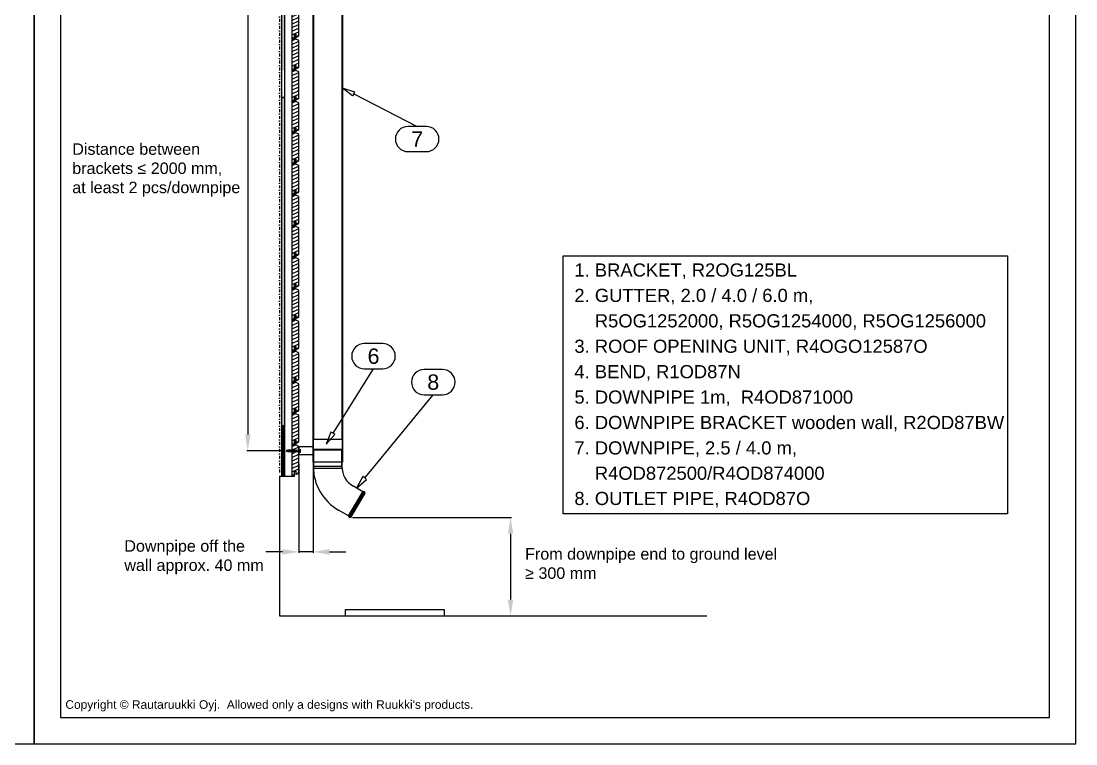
# Model space of a CAD drawing. Extents: x -5366 to 10078, y -29412 to -20292.
# Drawn here: x 3900 to 7108, y -29412 to -27213 of the extents above; entities that cross this region are included whole.
import ezdxf
from ezdxf.enums import TextEntityAlignment as Align

# ---------------------------------------------------------------- set-up
doc = ezdxf.new("R2010")
doc.units = 0
doc.linetypes.add('PKL', pattern=[7, 3, -2, 0, -2])
for name, color, linetype in [('1', 7, 'CONTINUOUS'), ('CLASSIC', 7, 'CONTINUOUS'), ('DET_RAAMIT', 7, 'CONTINUOUS'), ('KIINNIKE', 1, 'CONTINUOUS'), ('MITAT', 2, 'CONTINUOUS'), ('POIMULEVY', 7, 'CONTINUOUS'), ('RAAMIT', 2, 'CONTINUOUS'), ('RISTIKKO', 1, 'CONTINUOUS'), ('RU_COPYRIGHT', 7, 'CONTINUOUS'), ('RWS', 7, 'CONTINUOUS')]:
    doc.layers.add(name, color=color, linetype=linetype)
doc.layers.add('DET_RAAMI_ULOIN', color=7, linetype='CONTINUOUS', plot=False)
doc.layers.add('RWS LIMITYKSET YM', color=7, linetype='CONTINUOUS', plot=False)
doc.layers.add('KUVA', color=7, linetype='CONTINUOUS', lineweight=40)
doc.styles.add('arial', font='ARIAL.TTF')
doc.dimstyles.get("Standard").update_dxf_attribs({"dimtxt": 0.18, "dimasz": 0.18, "dimexe": 0.18, "dimexo": 0.0625, "dimgap": 0.09, "dimtad": 0, "dimtih": 1, "dimtoh": 1, "dimdec": 4, "dimzin": 0, "dimdsep": 46, "dimtxsty": 'Standard', "dimcen": 0.09, "dimadec": 0, "dimazin": 0, "dimtfac": 1, "dimtdec": 4, "dimtofl": 0, "dimtmove": 0, "dimatfit": 3, "dimfxl": 0, "dimtolj": 1, "dimtzin": 0, "dimarcsym": 0})

# ---------------------------------------------------------------- blocks, each defined once
blk = doc.blocks.new('Bracket wood wall')
at = {"layer": '1'}
for p, q in [((-691.1, -3746.1), (-781.5, -3746.1)), ((-781.5, -3746.1), (-781.5, -3815.7)), ((-691.1, -3746.1), (-691.1, -3815.7)), ((-691.1, -3815.7), (-781.5, -3815.7))]:
    blk.add_line(p, q, dxfattribs=at)
at = {"layer": 'RWS'}
for p, q in [((-781.5, -3768.4), (-824.1, -3768.4)), ((-824.1, -3768.4), (-824.1, -3793.4)), ((-781.5, -3793.4), (-824.1, -3793.4))]:
    blk.add_line(p, q, dxfattribs=at)
blk = doc.blocks.new('*D184')
at = {"layer": 'MITAT', "color": 6, "lineweight": -2}
for p, q in [((4908.7, -28722.9), (5391.4, -28722.9)), ((5388.9, -28772.9), (5388.9, -28972.9)), ((4908.7, -29022.9), (5391.4, -29022.9))]:
    blk.add_line(p, q, dxfattribs=at)
at = {"layer": 'MITAT', "color": 6}
for points in [[(5380.6, -28772.9), (5397.3, -28772.9), (5388.9, -28722.9)], [(5380.6, -28972.9), (5397.3, -28972.9), (5388.9, -29022.9)]]:
    blk.add_solid(points, dxfattribs=at)
blk = doc.blocks.new('*D185')
at = {"layer": 'MITAT', "color": 6, "lineweight": -2}
for p, q in [((4701.6, -26845.3), (4587.3, -26845.3)), ((4589.8, -26895.3), (4589.8, -28470.5)), ((4701.6, -28520.5), (4587.3, -28520.5))]:
    blk.add_line(p, q, dxfattribs=at)
at = {"layer": 'MITAT', "color": 6}
for points in [[(4581.5, -26895.3), (4598.1, -26895.3), (4589.8, -26845.3)], [(4581.5, -28470.5), (4598.1, -28470.5), (4589.8, -28520.5)]]:
    blk.add_solid(points, dxfattribs=at)
blk = doc.blocks.new('*D186')
at = {"layer": 'MITAT', "color": 6, "lineweight": -2}
for p, q in [((4744.9, -28560.3), (4744.9, -28830.5)), ((4788.4, -28560.3), (4788.4, -28830.5)), ((4694.9, -28828), (4644.9, -28828)), ((4788.4, -28828), (4744.9, -28828)), ((4838.4, -28828), (4888.4, -28828))]:
    blk.add_line(p, q, dxfattribs=at)
at = {"layer": 'MITAT', "color": 6}
for points in [[(4694.9, -28819.7), (4694.9, -28836.3), (4744.9, -28828)], [(4838.4, -28819.7), (4838.4, -28836.3), (4788.4, -28828)]]:
    blk.add_solid(points, dxfattribs=at)
blk = doc.blocks.new('S55-38')
at = {"layer": 'KIINNIKE'}
for p, q in [((-22, 8.8), (-20, 7.8)), ((-20.7, 12.6), (-18.7, 11.6)), ((-19.2, 7.4), (-17.1, 6.3)), ((-17.9, 11.2), (-15.9, 10.1))]:
    blk.add_line(p, q, dxfattribs=at)
at = {"layer": 'KIINNIKE', "color": 1}
for p, q in [((-16.3, 6), (-14.3, 4.9)), ((-15.1, 9.8), (-13, 8.7)), ((-13.5, 4.5), (-11.4, 3.5)), ((-12.2, 8.3), (-10.2, 7.3)), ((-10.7, 3.1), (-8.6, 2.1)), ((-9.4, 6.9), (-7.3, 5.9)), ((-7.8, 1.7), (-5.8, 0.7)), ((-6.6, 5.5), (-4.5, 4.5)), ((-5, 0.3), (-2.9, -0.8)), ((-3.7, 4.1), (-1.7, 3)), ((-0.9, 2.7), (0.9, 1.8)), ((6.3, 1.3), (2.7, -5.8)), ((-2.2, -1.1), (-0.9, -1.8))]:
    blk.add_line(p, q, dxfattribs=at)
at = {"layer": 'KIINNIKE'}
for points in [[(-33.6, 16.3), (-34.2, 17.1)], [(-34.2, 17.1), (-33.3, 17.1)], [(-28.5, 12), (-29.2, 12.4)], [(-25.6, 10.6), (-27.7, 11.6)], [(-27.5, 15.9), (-27.2, 15.8)], [(-26.4, 15.4), (-24.4, 14.4)], [(-22.8, 9.2), (-24.9, 10.2)], [(-23.6, 14), (-21.5, 13)], [(-20, 7.8), (-20, 7.8)], [(-18.7, 11.6), (-18.8, 11.6)]]:
    blk.add_lwpolyline(points, dxfattribs=at)
for points in [[(-33.5, 15.5), (-33.7, 16), (-33.2, 17.3), (-32.8, 17.5), (-32.7, 17), (-33.1, 15.7)], [(-31.2, 12.5), (-31.4, 13.3), (-30, 17.4), (-29.4, 17.8), (-29.2, 17), (-30.6, 12.9)], [(-28.3, 11.1), (-28.6, 11.8), (-27.1, 16), (-26.6, 16.4), (-26.4, 15.6), (-27.8, 11.4)], [(-25.5, 9.7), (-25.7, 10.4), (-24.3, 14.6), (-23.7, 15), (-23.5, 14.2), (-24.9, 10)], [(-22.6, 8.3), (-22.9, 9), (-21.5, 13.2), (-20.9, 13.6), (-20.7, 12.8), (-22.1, 8.6)], [(-19.8, 6.9), (-20, 7.6), (-18.6, 11.7), (-18, 12.1), (-17.8, 11.4), (-19.3, 7.2)]]:
    blk.add_lwpolyline(points, close=True, dxfattribs=at)
for points in [[(-31.2, 13.7, -0.053388), (-32.8, 15.3), (-33.1, 15.7)], [(-32.7, 17.1), (-31.9, 17, -0.041911), (-30.2, 16.9)], [(-28.5, 12), (-29.2, 12.4, -0.035659), (-30.5, 13.2, -0.035659)], [(-29.3, 16.7, -0.048189), (-27.5, 15.9), (-27.2, 15.8)]]:
    blk.add_lwpolyline(points, format="xyb", dxfattribs=at)
at = {"layer": 'KIINNIKE', "color": 1}
for points in [[(-17, 5.4), (-17.2, 6.2), (-15.8, 10.3), (-15.2, 10.7), (-15, 9.9), (-16.4, 5.8)], [(-14.1, 4), (-14.4, 4.7), (-12.9, 8.9), (-12.4, 9.3), (-12.2, 8.5), (-13.6, 4.3)], [(-11.3, 2.6), (-11.5, 3.3), (-10.1, 7.5), (-9.5, 7.9), (-9.3, 7.1), (-10.7, 2.9)], [(-8.4, 1.2), (-8.7, 1.9), (-7.3, 6.1), (-6.7, 6.5), (-6.5, 5.7), (-7.9, 1.5)], [(-5.6, -0.2), (-5.8, 0.5), (-4.4, 4.7), (-3.8, 5), (-3.6, 4.3), (-5.1, 0.1)], [(-2.8, -1.6), (-3, -0.9), (-1.6, 3.2), (-1, 3.6), (-0.8, 2.8), (-2.2, -1.3)], [(2.1, 4.2), (3, 3.7), (-1.2, -4.7), (-2.1, -4.2)]]:
    blk.add_lwpolyline(points, close=True, dxfattribs=at)
at = {"layer": 'RWS', "color": 1}
for p, q in [((1.8, 1.3), (5.4, -0.5)), ((2.7, 3.1), (6.3, 1.3)), ((-0.9, -4), (2.7, -5.8)), ((0, -2.3), (3.6, -4))]:
    blk.add_line(p, q, dxfattribs=at)

msp = doc.modelspace()

# ---------------------------------------------------------------- hatches: boundary and pattern name
at = {"layer": 'RAAMIT'}
h = msp.add_hatch(dxfattribs=at)
h.set_pattern_fill('PISTE', color=1, scale=0.04, style=0)
h.set_pattern_definition([(0, (5568.9438, -26202.0992), (2, 2), [0, -4])])
h.paths.add_polyline_path([(4692.8579, -27362.6761), (4701.8579, -27362.6761), (4701.8579, -26919.79418), (4692.8579, -26919.79418)])
h.paths.add_polyline_path([(4701.8579, -27837.6761), (4692.8579, -27837.6761), (4692.8579, -27919.79418), (4701.8579, -27919.79418)])
h = msp.add_hatch(dxfattribs=at)
h.set_pattern_fill('PISTE', color=1, scale=0.04, style=0)
h.set_pattern_definition([(0, (5568.9438, -26727.0992), (2, 2), [0, -4])])
h.paths.add_polyline_path([(4692.8579, -27444.79418), (4701.8579, -27444.79418), (4701.8579, -28444.79418), (4692.8579, -28444.79418)])
h = msp.add_hatch(dxfattribs=at)
h.set_pattern_fill('PISTE', color=1, scale=0.04, style=0)
h.set_pattern_definition([(0, (5568.9438, -27727.0992), (2, 2), [0, -4])])
h.paths.add_polyline_path([(4692.8579, -28444.79418), (4701.8579, -28444.79418), (4701.8579, -28597.6761), (4692.8579, -28597.6761)])
at = {"layer": 'RWS'}
h = msp.add_hatch(dxfattribs=at)
h.set_pattern_fill('VAAKAV', color=1, scale=0.1, angle=25, style=0)
h.set_pattern_definition([(25, (5568.944, -26342.099), (-4.22618, 9.06308), [])])
h.paths.add_polyline_path([(4736.3579, -27157.6761), (4732.3579, -27157.6761), (4732.3579, -27172.6761), (4723.8579, -27172.6761), (4723.8579, -27267.6761), (4732.3579, -27267.6761), (4732.3579, -27252.6761), (4736.3579, -27252.6761), (4736.3579, -27262.6761), (4744.8579, -27258.4261), (4744.8579, -27176.9261), (4736.3579, -27172.6761)])
h = msp.add_hatch(dxfattribs=at)
h.set_pattern_fill('VAAKAV', color=1, scale=0.1, angle=25, style=0)
h.set_pattern_definition([(25, (5568.944, -26437.099), (-4.22618, 9.06308), [])])
h.paths.add_polyline_path([(4736.3579, -27252.6761), (4732.3579, -27252.6761), (4732.3579, -27267.6761), (4723.8579, -27267.6761), (4723.8579, -27362.6761), (4732.3579, -27362.6761), (4732.3579, -27347.6761), (4736.3579, -27347.6761), (4736.3579, -27357.6761), (4744.8579, -27353.4261), (4744.8579, -27271.9261), (4736.3579, -27267.6761)])
h = msp.add_hatch(dxfattribs=at)
h.set_pattern_fill('VAAKAV', color=1, scale=0.1, angle=25, style=0)
h.set_pattern_definition([(25, (5568.944, -26532.099), (-4.22618, 9.06308), [])])
h.paths.add_polyline_path([(4736.3579, -27347.6761), (4732.3579, -27347.6761), (4732.3579, -27362.6761), (4723.8579, -27362.6761), (4723.8579, -27457.6761), (4732.3579, -27457.6761), (4732.3579, -27442.6761), (4736.3579, -27442.6761), (4736.3579, -27452.6761), (4744.8579, -27448.4261), (4744.8579, -27366.9261), (4736.3579, -27362.6761)])
h = msp.add_hatch(dxfattribs=at)
h.set_pattern_fill('VAAKAV', color=1, scale=0.1, angle=25, style=0)
h.set_pattern_definition([(25, (5568.944, -26627.099), (-4.22618, 9.06308), [])])
h.paths.add_polyline_path([(4736.3579, -27442.6761), (4732.3579, -27442.6761), (4732.3579, -27457.6761), (4723.8579, -27457.6761), (4723.8579, -27552.6761), (4732.3579, -27552.6761), (4732.3579, -27537.6761), (4736.3579, -27537.6761), (4736.3579, -27547.6761), (4744.8579, -27543.4261), (4744.8579, -27461.9261), (4736.3579, -27457.6761)])
h = msp.add_hatch(dxfattribs=at)
h.set_pattern_fill('VAAKAV', color=1, scale=0.1, angle=25, style=0)
h.set_pattern_definition([(25, (5568.944, -26722.099), (-4.22618, 9.06308), [])])
h.paths.add_polyline_path([(4736.3579, -27537.6761), (4732.3579, -27537.6761), (4732.3579, -27552.6761), (4723.8579, -27552.6761), (4723.8579, -27647.6761), (4732.3579, -27647.6761), (4732.3579, -27632.6761), (4736.3579, -27632.6761), (4736.3579, -27642.6761), (4744.8579, -27638.4261), (4744.8579, -27556.9261), (4736.3579, -27552.6761)])
h = msp.add_hatch(dxfattribs=at)
h.set_pattern_fill('VAAKAV', color=1, scale=0.1, angle=25, style=0)
h.set_pattern_definition([(25, (5568.944, -26817.099), (-4.22618, 9.06308), [])])
h.paths.add_polyline_path([(4736.3579, -27632.6761), (4732.3579, -27632.6761), (4732.3579, -27647.6761), (4723.8579, -27647.6761), (4723.8579, -27742.6761), (4732.3579, -27742.6761), (4732.3579, -27727.6761), (4736.3579, -27727.6761), (4736.3579, -27737.6761), (4744.8579, -27733.4261), (4744.8579, -27651.9261), (4736.3579, -27647.6761)])
h = msp.add_hatch(dxfattribs=at)
h.set_pattern_fill('VAAKAV', color=1, scale=0.1, angle=25, style=0)
h.set_pattern_definition([(25, (5568.944, -26912.099), (-4.22618, 9.06308), [])])
h.paths.add_polyline_path([(4736.3579, -27727.6761), (4732.3579, -27727.6761), (4732.3579, -27742.6761), (4723.8579, -27742.6761), (4723.8579, -27837.6761), (4732.3579, -27837.6761), (4732.3579, -27822.6761), (4736.3579, -27822.6761), (4736.3579, -27832.6761), (4744.8579, -27828.4261), (4744.8579, -27746.9261), (4736.3579, -27742.6761)])
h = msp.add_hatch(dxfattribs=at)
h.set_pattern_fill('VAAKAV', color=1, scale=0.1, angle=25, style=0)
h.set_pattern_definition([(25, (5568.944, -27007.099), (-4.22618, 9.06308), [])])
h.paths.add_polyline_path([(4736.3579, -27822.6761), (4732.3579, -27822.6761), (4732.3579, -27837.6761), (4723.8579, -27837.6761), (4723.8579, -27932.6761), (4732.3579, -27932.6761), (4732.3579, -27917.6761), (4736.3579, -27917.6761), (4736.3579, -27927.6761), (4744.8579, -27923.4261), (4744.8579, -27841.9261), (4736.3579, -27837.6761)])
h = msp.add_hatch(dxfattribs=at)
h.set_pattern_fill('VAAKAV', color=1, scale=0.1, angle=25, style=0)
h.set_pattern_definition([(25, (5568.944, -27102.099), (-4.22618, 9.06308), [])])
h.paths.add_polyline_path([(4736.3579, -27917.6761), (4732.3579, -27917.6761), (4732.3579, -27932.6761), (4723.8579, -27932.6761), (4723.8579, -28027.6761), (4732.3579, -28027.6761), (4732.3579, -28012.6761), (4736.3579, -28012.6761), (4736.3579, -28022.6761), (4744.8579, -28018.4261), (4744.8579, -27936.9261), (4736.3579, -27932.6761)])
h = msp.add_hatch(dxfattribs=at)
h.set_pattern_fill('VAAKAV', color=1, scale=0.1, angle=25, style=0)
h.set_pattern_definition([(25, (5568.944, -27197.099), (-4.22618, 9.06308), [])])
h.paths.add_polyline_path([(4736.3579, -28012.6761), (4732.3579, -28012.6761), (4732.3579, -28027.6761), (4723.8579, -28027.6761), (4723.8579, -28122.6761), (4732.3579, -28122.6761), (4732.3579, -28107.6761), (4736.3579, -28107.6761), (4736.3579, -28117.6761), (4744.8579, -28113.4261), (4744.8579, -28031.9261), (4736.3579, -28027.6761)])
h = msp.add_hatch(dxfattribs=at)
h.set_pattern_fill('VAAKAV', color=1, scale=0.1, angle=25, style=0)
h.set_pattern_definition([(25, (5568.944, -27292.099), (-4.22618, 9.06308), [])])
h.paths.add_polyline_path([(4736.3579, -28107.6761), (4732.3579, -28107.6761), (4732.3579, -28122.6761), (4723.8579, -28122.6761), (4723.8579, -28217.6761), (4732.3579, -28217.6761), (4732.3579, -28202.6761), (4736.3579, -28202.6761), (4736.3579, -28212.6761), (4744.8579, -28208.4261), (4744.8579, -28126.9261), (4736.3579, -28122.6761)])
h = msp.add_hatch(dxfattribs=at)
h.set_pattern_fill('VAAKAV', color=1, scale=0.1, angle=25, style=0)
h.set_pattern_definition([(25, (5568.944, -27387.099), (-4.22618, 9.06308), [])])
h.paths.add_polyline_path([(4736.3579, -28202.6761), (4732.3579, -28202.6761), (4732.3579, -28217.6761), (4723.8579, -28217.6761), (4723.8579, -28312.6761), (4732.3579, -28312.6761), (4732.3579, -28297.6761), (4736.3579, -28297.6761), (4736.3579, -28307.6761), (4744.8579, -28303.4261), (4744.8579, -28221.9261), (4736.3579, -28217.6761)])
h = msp.add_hatch(dxfattribs=at)
h.set_pattern_fill('VAAKAV', color=1, scale=0.1, angle=25, style=0)
h.set_pattern_definition([(25, (5568.944, -27482.099), (-4.22618, 9.06308), [])])
h.paths.add_polyline_path([(4736.3579, -28297.6761), (4732.3579, -28297.6761), (4732.3579, -28312.6761), (4723.8579, -28312.6761), (4723.8579, -28407.6761), (4732.3579, -28407.6761), (4732.3579, -28392.6761), (4736.3579, -28392.6761), (4736.3579, -28402.6761), (4744.8579, -28398.4261), (4744.8579, -28316.9261), (4736.3579, -28312.6761)])
h = msp.add_hatch(dxfattribs=at)
h.set_pattern_fill('VAAKAV', color=1, scale=0.1, angle=25, style=0)
h.set_pattern_definition([(25, (5568.944, -27577.099), (-4.22618, 9.06308), [])])
h.paths.add_polyline_path([(4736.3579, -28392.6761), (4732.3579, -28392.6761), (4732.3579, -28407.6761), (4723.8579, -28407.6761), (4723.8579, -28502.6761), (4732.3579, -28502.6761), (4732.3579, -28487.6761), (4736.3579, -28487.6761), (4736.3579, -28497.6761), (4744.8579, -28493.4261), (4744.8579, -28411.9261), (4736.3579, -28407.6761)])
h = msp.add_hatch(dxfattribs=at)
h.set_pattern_fill('VAAKAV', color=1, scale=0.1, angle=25, style=0)
h.set_pattern_definition([(25, (5568.944, -27672.099), (-4.22618, 9.06308), [])])
h.paths.add_polyline_path([(4736.3579, -28487.6761), (4732.3579, -28487.6761), (4732.3579, -28502.6761), (4723.8579, -28502.6761), (4723.8579, -28597.6761), (4732.3579, -28597.6761), (4732.3579, -28582.6761), (4736.3579, -28582.6761), (4736.3579, -28592.6761), (4744.8579, -28588.4261), (4744.8579, -28506.9261), (4736.3579, -28502.6761)])

# ---------------------------------------------------------------- linework, layer by layer
at = {"layer": '1'}
msp.add_line((4788.96247, -28529.82602), (4788.96247, -28529.82602), dxfattribs=at)
msp.add_point((4788.96247, -28542.77162), dxfattribs=at)
at = {"layer": 'CLASSIC', "color": 1}
msp.add_lwpolyline([(4912.11991, -27434.36896), (4908.40839, -27440.26634), (4876.56047, -27416.10624), (4914.75097, -27427.91668), (4912.11991, -27434.36896), (5104.88711, -27533.37092), (5076.90461, -27533.37092, 1), (5076.90461, -27609.92297), (5132.86961, -27609.92297, 1), (5132.86961, -27533.37092), (5104.88711, -27533.37092)], format="xyb", dxfattribs=at)
at = {"layer": 'DET_RAAMI_ULOIN', "color": 2}
for points in [[(772.35454, -29412.30809), (3940.35454, -29412.30809), (3940.35454, -24852.30809), (772.35454, -24852.30809)], [(3940.35454, -29412.30809), (7108.35454, -29412.30809), (7108.35454, -24852.30809), (3940.35454, -24852.30809)]]:
    msp.add_lwpolyline(points, close=True, dxfattribs=at)
at = {"layer": 'DET_RAAMIT', "color": 2}
msp.add_lwpolyline([(4020.35454, -29332.30809), (7028.35454, -29332.30809), (7028.35454, -24932.30809), (4020.35454, -24932.30809)], close=True, dxfattribs=at)
at = {"layer": 'KUVA'}
for p, q in [((4788.36047, -26880.13168), (4788.36047, -28485.67162)), ((4876.56047, -26880.13168), (4876.56047, -28485.67162))]:
    msp.add_line(p, q, dxfattribs=at)
at = {"layer": 'POIMULEVY', "color": 1}
for points in [[(4849.0608, -28466.73877), (4842.85466, -28463.56089), (4827.79605, -28500.61809), (4854.62083, -28470.94606), (4849.0608, -28466.73877), (4863.2373, -28444.15256), (4972.14179, -28270.64428), (5000.14177, -28270.64428, 1), (5000.14177, -28194.0444), (4944.1418, -28194.0444, 1), (4944.1418, -28270.64428), (4972.14179, -28270.64428)], [(4945.90838, -28602.95679), (4940.15319, -28599.02069), (4920.53585, -28633.8798), (4950.89264, -28607.83248), (4945.90838, -28602.95679), (4962.8234, -28582.34145), (5153.7926, -28349.59592), (5181.79259, -28349.59592, 1), (5181.79259, -28272.99605), (5125.79262, -28272.99605, 1), (5125.79262, -28349.59592), (5153.7926, -28349.59592)]]:
    msp.add_lwpolyline(points, format="xyb", dxfattribs=at)
at = {"layer": 'RAAMIT'}
for points in [[(4692.8579, -27362.6761), (4692.8579, -26919.79418), (4701.8579, -26919.79418), (4701.8579, -27362.6761)], [(4701.8579, -27362.6761), (4701.8579, -27444.79418), (4692.8579, -27444.79418), (4692.8579, -27362.6761)]]:
    msp.add_lwpolyline(points, dxfattribs=at)
for points in [[(4692.8579, -27444.79418), (4701.8579, -27444.79418), (4701.8579, -28444.79418), (4692.8579, -28444.79418)], [(4692.8579, -28444.79418), (4701.8579, -28444.79418), (4701.8579, -28597.6761), (4692.8579, -28597.6761)]]:
    msp.add_lwpolyline(points, close=True, dxfattribs=at)
at = {"layer": 'RWS', "color": 1, "linetype": 'PKL', "ltscale": 3}
msp.add_line((4685.99998, -25771.3129), (4685.99998, -28597.6761), dxfattribs=at)
at = {"layer": 'RWS'}
for p, q in [((4787.48845, -28507.97162), (4787.48845, -28520.47162)), ((4788.96247, -28555.27162), (4788.96247, -28567.67162)), ((4875.95847, -28567.67162), (4875.95847, -28555.27162)), ((4896.34704, -28718.69524), (4939.53861, -28644.90454)), ((4944.09882, -28644.67103), (4898.48587, -28722.78151)), ((4939.53861, -28644.90454), (4910.98447, -28628.33843)), ((4945.9173, -28648.62247), (4903.09181, -28722.54184)), ((4903.68091, -28722.89026), (4946.40611, -28648.8944)), ((4946.40611, -28648.8944), (4945.9173, -28648.62247)), ((4896.35768, -28718.70141), (4865.91078, -28701.03719)), ((4903.68091, -28722.89026), (4903.09181, -28722.54184)), ((4886.63581, -29022.89026), (4886.63581, -29002.89026)), ((4886.63581, -29002.89026), (5186.63581, -29002.89026)), ((5186.63581, -29002.89026), (5186.63581, -29022.89026))]:
    msp.add_line(p, q, dxfattribs=at)
at = {"layer": 'RWS', "color": 2}
for p, q in [((4685.99998, -28597.6761), (4685.99998, -29022.89026)), ((4685.99998, -28597.6761), (4723.8579, -28597.6761)), ((4685.99998, -29022.89026), (5985.99998, -29022.89026))]:
    msp.add_line(p, q, dxfattribs=at)
for points in [[(4736.3579, -27157.6761), (4732.3579, -27157.6761), (4732.3579, -27172.6761), (4723.8579, -27172.6761), (4723.8579, -27267.6761), (4732.3579, -27267.6761), (4732.3579, -27252.6761), (4736.3579, -27252.6761), (4736.3579, -27262.6761), (4744.8579, -27258.4261), (4744.8579, -27176.9261), (4736.3579, -27172.6761)], [(4736.3579, -27252.6761), (4732.3579, -27252.6761), (4732.3579, -27267.6761), (4723.8579, -27267.6761), (4723.8579, -27362.6761), (4732.3579, -27362.6761), (4732.3579, -27347.6761), (4736.3579, -27347.6761), (4736.3579, -27357.6761), (4744.8579, -27353.4261), (4744.8579, -27271.9261), (4736.3579, -27267.6761)], [(4736.3579, -27347.6761), (4732.3579, -27347.6761), (4732.3579, -27362.6761), (4723.8579, -27362.6761), (4723.8579, -27457.6761), (4732.3579, -27457.6761), (4732.3579, -27442.6761), (4736.3579, -27442.6761), (4736.3579, -27452.6761), (4744.8579, -27448.4261), (4744.8579, -27366.9261), (4736.3579, -27362.6761)], [(4736.3579, -27442.6761), (4732.3579, -27442.6761), (4732.3579, -27457.6761), (4723.8579, -27457.6761), (4723.8579, -27552.6761), (4732.3579, -27552.6761), (4732.3579, -27537.6761), (4736.3579, -27537.6761), (4736.3579, -27547.6761), (4744.8579, -27543.4261), (4744.8579, -27461.9261), (4736.3579, -27457.6761)], [(4736.3579, -27537.6761), (4732.3579, -27537.6761), (4732.3579, -27552.6761), (4723.8579, -27552.6761), (4723.8579, -27647.6761), (4732.3579, -27647.6761), (4732.3579, -27632.6761), (4736.3579, -27632.6761), (4736.3579, -27642.6761), (4744.8579, -27638.4261), (4744.8579, -27556.9261), (4736.3579, -27552.6761)], [(4736.3579, -27632.6761), (4732.3579, -27632.6761), (4732.3579, -27647.6761), (4723.8579, -27647.6761), (4723.8579, -27742.6761), (4732.3579, -27742.6761), (4732.3579, -27727.6761), (4736.3579, -27727.6761), (4736.3579, -27737.6761), (4744.8579, -27733.4261), (4744.8579, -27651.9261), (4736.3579, -27647.6761)], [(4736.3579, -27727.6761), (4732.3579, -27727.6761), (4732.3579, -27742.6761), (4723.8579, -27742.6761), (4723.8579, -27837.6761), (4732.3579, -27837.6761), (4732.3579, -27822.6761), (4736.3579, -27822.6761), (4736.3579, -27832.6761), (4744.8579, -27828.4261), (4744.8579, -27746.9261), (4736.3579, -27742.6761)], [(4736.3579, -27822.6761), (4732.3579, -27822.6761), (4732.3579, -27837.6761), (4723.8579, -27837.6761), (4723.8579, -27932.6761), (4732.3579, -27932.6761), (4732.3579, -27917.6761), (4736.3579, -27917.6761), (4736.3579, -27927.6761), (4744.8579, -27923.4261), (4744.8579, -27841.9261), (4736.3579, -27837.6761)], [(4736.3579, -27917.6761), (4732.3579, -27917.6761), (4732.3579, -27932.6761), (4723.8579, -27932.6761), (4723.8579, -28027.6761), (4732.3579, -28027.6761), (4732.3579, -28012.6761), (4736.3579, -28012.6761), (4736.3579, -28022.6761), (4744.8579, -28018.4261), (4744.8579, -27936.9261), (4736.3579, -27932.6761)], [(4736.3579, -28012.6761), (4732.3579, -28012.6761), (4732.3579, -28027.6761), (4723.8579, -28027.6761), (4723.8579, -28122.6761), (4732.3579, -28122.6761), (4732.3579, -28107.6761), (4736.3579, -28107.6761), (4736.3579, -28117.6761), (4744.8579, -28113.4261), (4744.8579, -28031.9261), (4736.3579, -28027.6761)], [(4736.3579, -28107.6761), (4732.3579, -28107.6761), (4732.3579, -28122.6761), (4723.8579, -28122.6761), (4723.8579, -28217.6761), (4732.3579, -28217.6761), (4732.3579, -28202.6761), (4736.3579, -28202.6761), (4736.3579, -28212.6761), (4744.8579, -28208.4261), (4744.8579, -28126.9261), (4736.3579, -28122.6761)], [(4736.3579, -28202.6761), (4732.3579, -28202.6761), (4732.3579, -28217.6761), (4723.8579, -28217.6761), (4723.8579, -28312.6761), (4732.3579, -28312.6761), (4732.3579, -28297.6761), (4736.3579, -28297.6761), (4736.3579, -28307.6761), (4744.8579, -28303.4261), (4744.8579, -28221.9261), (4736.3579, -28217.6761)], [(4736.3579, -28297.6761), (4732.3579, -28297.6761), (4732.3579, -28312.6761), (4723.8579, -28312.6761), (4723.8579, -28407.6761), (4732.3579, -28407.6761), (4732.3579, -28392.6761), (4736.3579, -28392.6761), (4736.3579, -28402.6761), (4744.8579, -28398.4261), (4744.8579, -28316.9261), (4736.3579, -28312.6761)], [(4736.3579, -28392.6761), (4732.3579, -28392.6761), (4732.3579, -28407.6761), (4723.8579, -28407.6761), (4723.8579, -28502.6761), (4732.3579, -28502.6761), (4732.3579, -28487.6761), (4736.3579, -28487.6761), (4736.3579, -28497.6761), (4744.8579, -28493.4261), (4744.8579, -28411.9261), (4736.3579, -28407.6761)], [(4736.3579, -28487.6761), (4732.3579, -28487.6761), (4732.3579, -28502.6761), (4723.8579, -28502.6761), (4723.8579, -28597.6761), (4732.3579, -28597.6761), (4732.3579, -28582.6761), (4736.3579, -28582.6761), (4736.3579, -28592.6761), (4744.8579, -28588.4261), (4744.8579, -28506.9261), (4736.3579, -28502.6761)]]:
    msp.add_lwpolyline(points, close=True, dxfattribs=at)
at = {"layer": 'RWS', "color": 5}
msp.add_lwpolyline([(5548.74685, -27926.88669), (6900.77217, -27926.88669), (6900.77217, -28711.65649), (5548.74685, -28711.65649)], close=True, dxfattribs=at)
at = {"layer": 'RWS'}
for centre, radius, start, end in [((4943.01047, -28567.67162), 154.048, 179.99999917, 240), ((4946.01047, -28567.67162), 70.052, 179.99999871, 240), ((4939.95513, -28644.18662), 0.83, 239.87919413, 305.2294891), ((4942.41481, -28647.57815), 3.35966, 353.70563251, 126.12949262), ((4946.78317, -28648.05591), 1.03476, 173.93014228, 213.1977033), ((4895.93586, -28719.41623), 0.83, 354.95320776, 60.30350273), ((4900.19082, -28719.79199), 3.44152, 174.95320776, 305.6537977), ((4902.68063, -28723.26283), 0.83, 60.30350273, 125.6537977)]:
    msp.add_arc(centre, radius, start, end, dxfattribs=at)
at = {"layer": 'RWS LIMITYKSET YM'}
for p, q in [((4788.36047, -28485.67162), (4788.36047, -28516.77162)), ((4876.56047, -28485.67162), (4876.56047, -28516.77162)), ((4789.46047, -28517.87162), (4788.36047, -28516.77162)), ((4876.56047, -28516.77162), (4788.36047, -28516.77162)), ((4788.96247, -28555.27162), (4788.96247, -28517.87162)), ((4788.96247, -28517.87162), (4875.95847, -28517.87162)), ((4789.46047, -28555.27162), (4789.46047, -28517.87162)), ((4789.46047, -28517.87162), (4789.46047, -28567.87162)), ((4789.46047, -28517.87162), (4875.46047, -28517.87162)), ((4875.46047, -28517.87162), (4876.56047, -28516.77162)), ((4875.46047, -28555.27162), (4875.46047, -28517.87162)), ((4875.46047, -28517.87162), (4875.46047, -28567.87162)), ((4875.95847, -28517.87162), (4875.95847, -28555.27162)), ((4789.46047, -28567.87162), (4790.80021, -28572.87162)), ((4875.46047, -28567.87162), (4789.46047, -28567.87162)), ((4790.80021, -28572.87162), (4874.12072, -28572.87162)), ((4875.46047, -28567.87162), (4874.12072, -28572.87162))]:
    msp.add_line(p, q, dxfattribs=at)

# ---------------------------------------------------------------- block references
at = {"layer": 'POIMULEVY', "color": 1, "xscale": -1, "rotation": 153.4349488229308}
msp.add_blockref('S55-38', (4744.8579, -28520.47162), dxfattribs=at)
at = {"layer": 'RWS'}
msp.add_blockref('Bracket wood wall', (5568.94376, -24739.59918), dxfattribs=at)

# ---------------------------------------------------------------- texts
at = {"layer": 'CLASSIC', "color": 2, "style": 'arial'}
msp.add_text('7', height=46.66664, dxfattribs=at).set_placement((5104.83866, -27571.97786), align=Align.MIDDLE)
msp.add_text('5. DOWNPIPE 1m,  R4OD871000', height=40, dxfattribs=at).set_placement((5583.15784, -28376.82899))
at = {"layer": 'POIMULEVY', "color": 2, "style": 'arial'}
for s, p in [('1. BRACKET, R2OG125BL', (5583.15784, -27990.16474)), ('2. GUTTER, 2.0 / 4.0 / 6.0 m,', (5583.15784, -28067.49759)), ('    R5OG1252000, R5OG1254000, R5OG1256000', (5583.15784, -28144.83044)), ('3. ROOF OPENING UNIT, R4OGO12587O', (5583.15784, -28222.16329)), ('4. BEND, R1OD87N', (5583.15784, -28299.49614)), ('6. DOWNPIPE BRACKET wooden wall, R2OD87BW', (5583.15784, -28454.16184)), ('7. DOWNPIPE, 2.5 / 4.0 m, ', (5583.15784, -28531.49469)), ('    R4OD872500/R4OD874000', (5583.15784, -28608.54675)), ('8. OUTLET PIPE, R4OD87O', (5583.15784, -28685.35047))]:
    msp.add_text(s, height=40, dxfattribs=at).set_placement(p)
for s, p in [('6', (4972.14179, -28232.34434)), ('8', (5153.7926, -28311.29598))]:
    msp.add_text(s, height=46.66664, dxfattribs=at).set_placement(p, align=Align.MIDDLE)
at = {"layer": 'RISTIKKO', "color": 5, "char_height": 35, "attachment_point": 1, "style": 'arial'}
for s, insert, width in [('{\\C2;Distance between brackets ≤ 2000 mm,\\Pat least 2 pcs/downpipe}', (4055.99998, -27584.63771), 548.3283682), ('{\\C2;Downpipe off the wall approx. 40 mm}', (4214.36563, -28792.40309), 443.019499), ('{\\C2;From downpipe end to ground level ≥ 300 mm}', (5433.33174, -28816.60779), 781.4585982)]:
    msp.add_mtext(s, dxfattribs=dict(at, insert=insert, width=width))
at = {"layer": 'RU_COPYRIGHT', "color": 1, "insert": (4035.02557, -29279.43563), "char_height": 26, "width": 2223.1430146, "attachment_point": 1}
msp.add_mtext("{\\fArial|b0|i0|c0|p34;Copyright © Rautaruukki Oyj.  Allowed only a designs with Ruukki's products.}", dxfattribs=at)

# ---------------------------------------------------------------- dimensions: what is measured, and where the dimension line sits
at = {"layer": 'MITAT', "color": 5}
for base, p1, p2, angle, picture, middle in [((4589.78571, -28520.47162), (4706.64066, -26845.33168), (4706.64066, -28520.47162), 270, '*D185', (4536.538, -27686.72373)), ((4744.8579, -28828.00149), (4788.36047, -28555.27162), (4744.8579, -28555.27162), 180, '*D186', (4950.3649, -28865.73592))]:
    dim = msp.add_linear_dim(base=base, p1=p1, p2=p2, angle=angle, text=' ', dimstyle='Standard', override={"dimscale": 2.5, "dimtxt": 15, "dimasz": 20, "dimexe": 1, "dimexo": 2, "dimgap": 0.5, "dimjust": 0, "dimtih": 0, "dimtoh": 0, "dimdec": 0, "dimzin": 8, "dimtxsty": 'arial', "dimdle": 1, "dimclrd": 6, "dimclre": 6, "dimclrt": 2, "dimtp": 0.5, "dimtm": 0.5, "dimtfac": 0.01875, "dimtix": 1, "dimtofl": 1, "dimtmove": 2, "dimtvp": 1}, dxfattribs=at)
    dim.commit()
    dim.dimension.update_dxf_attribs({"geometry": picture, "text_midpoint": middle, "dimtype": 161})
dim = msp.add_linear_dim(base=(5388.93683, -29022.89026), p1=(4903.68091, -28722.89026), p2=(4903.68091, -29022.89026), angle=270, text=' ', dimstyle='Standard', override={"dimscale": 2.5, "dimtxt": 15, "dimasz": 20, "dimexe": 1, "dimexo": 2, "dimgap": 0.5, "dimjust": 0, "dimtih": 0, "dimtoh": 0, "dimdec": 0, "dimzin": 8, "dimtxsty": 'arial', "dimdle": 1, "dimclrd": 6, "dimclre": 6, "dimclrt": 2, "dimtp": 0.5, "dimtm": 0.5, "dimtfac": 0.01875, "dimtix": 1, "dimtofl": 1, "dimtmove": 2, "dimtvp": 1}, dxfattribs=at)
dim.commit()
dim.dimension.update_dxf_attribs({"geometry": '*D184', "text_midpoint": (5365.50494, -28864.23606), "dimtype": 161, "text_rotation": 0.0001})

doc.saveas('drawing.dxf')
